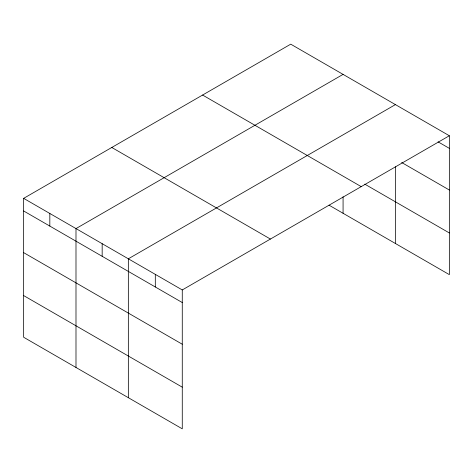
<?xml version="1.0" encoding="UTF-8"?>
<svg xmlns="http://www.w3.org/2000/svg" width="473" height="473" viewBox="0 0 473 473"><rect width="100%" height="100%" fill="white"/><g stroke="black" fill="none" stroke-linecap="round" stroke-linejoin="round"><path stroke-width="0.71" d="M449.35 135.745L182.271 289.943L182.271 428.834L23.65 337.255L23.65 198.358L290.729 44.166L449.35 135.745L449.35 274.642L329.031 205.17M343.073 74.385L75.993 228.583L75.993 367.474M395.416 104.61L128.343 258.802L128.343 397.698M438.063 141.835L449.35 148.356M401.689 162.511L449.35 190.028M364.778 184.139L449.35 232.964M202.592 95.049L361.212 186.628M111.788 147.475L270.408 239.054M23.65 198.358L182.271 289.943M23.65 210.97L182.271 302.549M23.65 252.641L182.271 344.226M23.65 295.578L182.271 387.162M395.416 166.762L395.416 243.5M343.073 196.756L343.073 213.282M155.31 274.37L155.31 286.981M102.168 243.696L102.168 256.301M49.825 213.471L49.825 226.082"/></g></svg>
